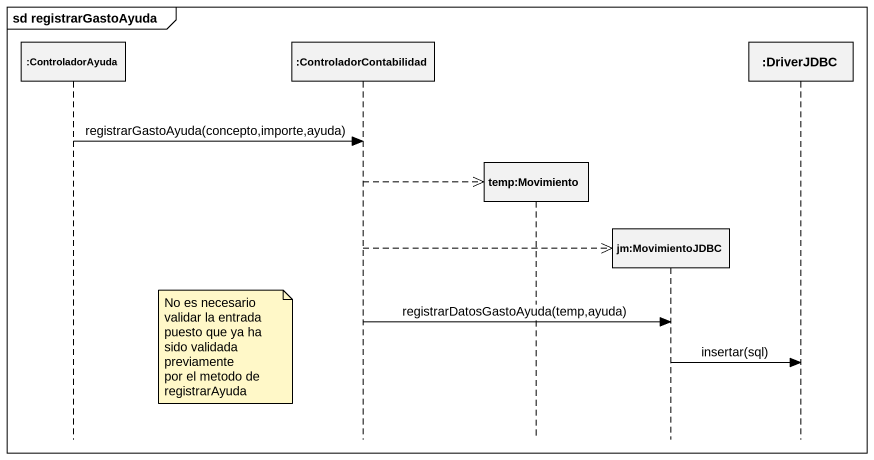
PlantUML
@startuml
mainframe sd registrarGastoAyuda
hide footbox
participant ":ControladorAyuda" as ControladorAyuda
participant ":ControladorContabilidad" as ControladorContabilidad
participant "temp:Movimiento" as temp_Movimiento
participant "jm:MovimientoJDBC" as jm_MovimientoJDBC
participant ":DriverJDBC" as DriverJDBC

ControladorAyuda -> ControladorContabilidad : registrarGastoAyuda(concepto,importe,ayuda)
ControladorContabilidad -->> temp_Movimiento **
ControladorContabilidad -->> jm_MovimientoJDBC **
ControladorContabilidad -> jm_MovimientoJDBC : registrarDatosGastoAyuda(temp,ayuda)
note left of ControladorContabilidad
  No es necesario validar la entrada
  puesto que ya ha sido validada previamente
  por el metodo de registrarAyuda
end note
jm_MovimientoJDBC -> DriverJDBC : insertar(sql)
@enduml
